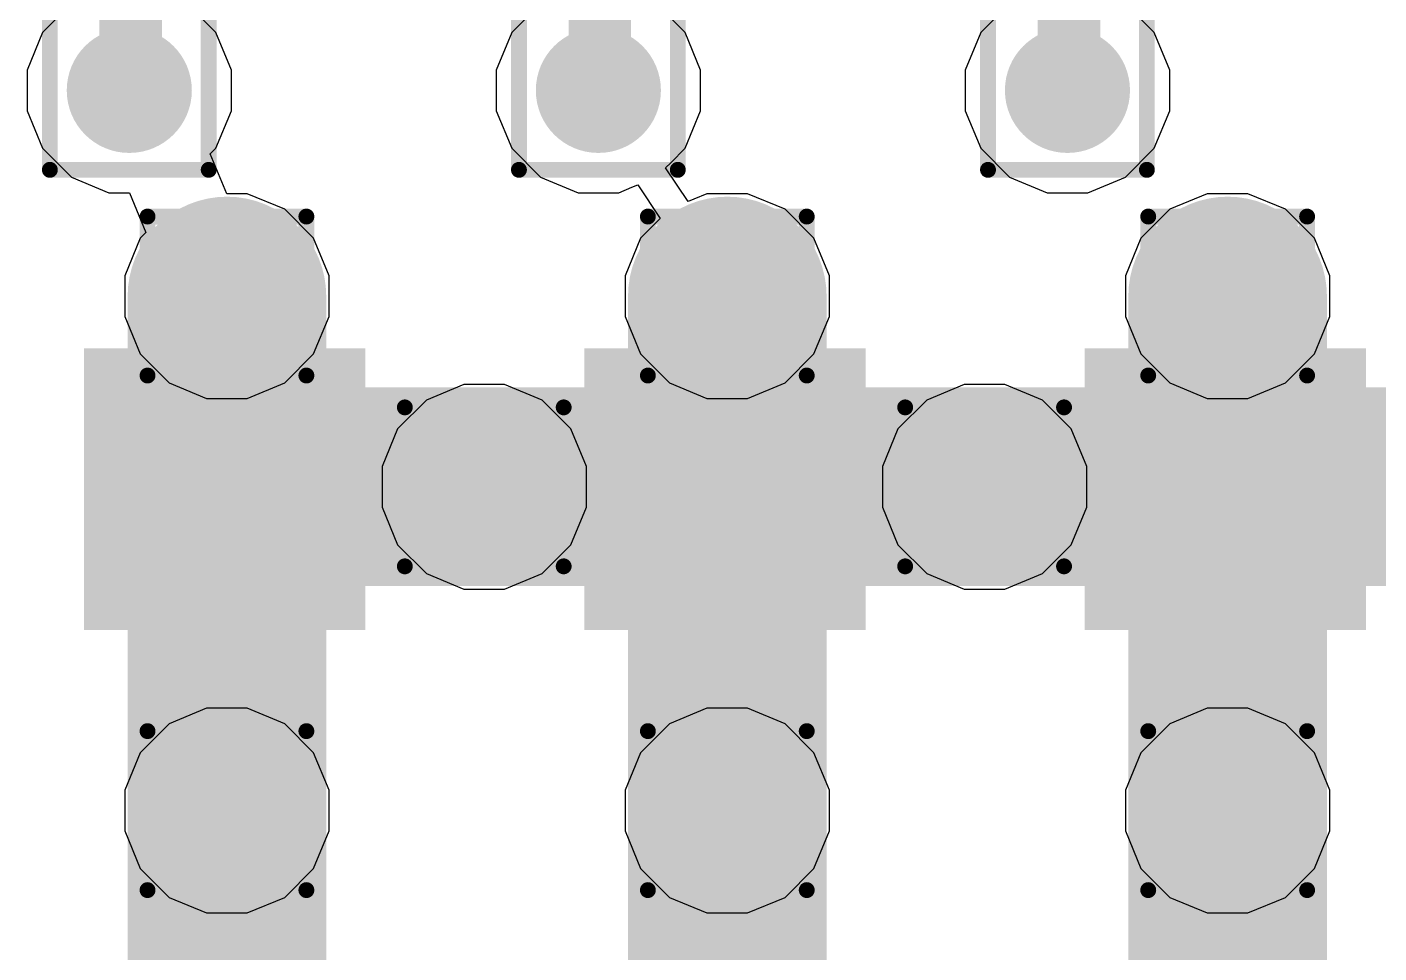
# Model space of a CAD drawing. Header units: inches. Extents: x -12 to 5355, y -7 to 5366.
# Drawn here: x 19.613 to 23.936, y 46.448 to 49.407 of the extents above; entities that cross this region are included whole.
import ezdxf

# ---------------------------------------------------------------- set-up
doc = ezdxf.new("R2010")
doc.units = ezdxf.units.IN
for name, color, linetype in [('BOTTOM LAYER', 5, 'Continuous'), ('Drill Drawing', 1, 'Continuous'), ('GROUND1', 16, 'Continuous'), ('GROUND2', 156, 'Continuous'), ('POWER', 76, 'Continuous'), ('SIGNAL', 90, 'Continuous'), ('TOP LAYER', 1, 'Continuous'), ('Top Paste', 8, 'Continuous'), ('Top Solder', 216, 'Continuous'), ('Via Holes', 16, 'Continuous')]:
    doc.layers.add(name, color=color, linetype=linetype)

# ---------------------------------------------------------------- blocks, each defined once
blk = doc.blocks.new('LGA50P1600X1050X104_161N_85')
at = {"layer": 'TOP LAYER'}
for points in [[(5.6, 2.8), (5.6, 3.6), (6.4, 3.6), (6.4, 2.8)], [(5.6, 1.2), (5.6, 2), (6.4, 2), (6.4, 1.2)], [(5.6, -0.4), (5.6, 0.4), (6.4, 0.4), (6.4, -0.4)]]:
    blk.add_hatch(color=1, dxfattribs=at).paths.add_polyline_path(points)
at = {"layer": 'Top Paste'}
for points in [[(5.6, 2.8), (5.6, 3.6), (6.4, 3.6), (6.4, 2.8)], [(5.6, 1.2), (5.6, 2), (6.4, 2), (6.4, 1.2)], [(5.6, -0.4), (5.6, 0.4), (6.4, 0.4), (6.4, -0.4)]]:
    blk.add_hatch(color=8, dxfattribs=at).paths.add_polyline_path(points)
at = {"layer": 'Top Solder'}
for points in [[(5.55, 2.75), (5.55, 3.65), (6.45, 3.65), (6.45, 2.75)], [(5.55, 1.15), (5.55, 2.05), (6.45, 2.05), (6.45, 1.15)], [(5.55, -0.45), (5.55, 0.45), (6.45, 0.45), (6.45, -0.45)]]:
    blk.add_hatch(color=216, dxfattribs=at).paths.add_polyline_path(points)

msp = doc.modelspace()

# ---------------------------------------------------------------- hatches: boundary and pattern name
at = {"layer": 'BOTTOM LAYER'}
h = msp.add_hatch(color=5, dxfattribs=at)
edge = h.paths.add_edge_path()
edge.add_arc((19.9395, 49.2045), 0.2, 0, 360)
h = msp.add_hatch(color=5, dxfattribs=at)
edge = h.paths.add_edge_path()
edge.add_arc((21.4395, 49.2045), 0.2, 0, 360)
h = msp.add_hatch(color=5, dxfattribs=at)
edge = h.paths.add_edge_path()
edge.add_arc((22.9395, 49.2045), 0.2, 0, 360)
h = msp.add_hatch(color=5, dxfattribs=at)
edge = h.paths.add_edge_path()
edge.add_arc((20.2518, 48.5472), 0.2, 0, 360)
h = msp.add_hatch(color=5, dxfattribs=at)
edge = h.paths.add_edge_path()
edge.add_arc((21.8518, 48.5472), 0.2, 0, 360)
h = msp.add_hatch(color=5, dxfattribs=at)
edge = h.paths.add_edge_path()
edge.add_arc((23.4518, 48.5472), 0.2, 0, 360)
h = msp.add_hatch(color=5, dxfattribs=at)
edge = h.paths.add_edge_path()
edge.add_arc((21.0746, 47.9374), 0.2, 0, 360)
h = msp.add_hatch(color=5, dxfattribs=at)
edge = h.paths.add_edge_path()
edge.add_arc((22.6746, 47.9374), 0.2, 0, 360)
h = msp.add_hatch(color=5, dxfattribs=at)
edge = h.paths.add_edge_path()
edge.add_arc((20.2518, 46.9028), 0.2, 0, 360)
h = msp.add_hatch(color=5, dxfattribs=at)
edge = h.paths.add_edge_path()
edge.add_arc((21.8518, 46.9028), 0.2, 0, 360)
h = msp.add_hatch(color=5, dxfattribs=at)
edge = h.paths.add_edge_path()
edge.add_arc((23.4518, 46.9028), 0.2, 0, 360)
at = {"layer": 'GROUND1'}
h = msp.add_hatch(color=16, dxfattribs=at)
edge = h.paths.add_edge_path()
edge.add_arc((19.9395, 49.2045), 0.2, 0, 360)
h = msp.add_hatch(color=16, dxfattribs=at)
edge = h.paths.add_edge_path()
edge.add_arc((21.4395, 49.2045), 0.2, 0, 360)
h = msp.add_hatch(color=16, dxfattribs=at)
edge = h.paths.add_edge_path()
edge.add_arc((22.9395, 49.2045), 0.2, 0, 360)
h = msp.add_hatch(color=16, dxfattribs=at)
edge = h.paths.add_edge_path()
edge.add_arc((20.2518, 48.5472), 0.2, 0, 360)
h = msp.add_hatch(color=16, dxfattribs=at)
edge = h.paths.add_edge_path()
edge.add_arc((21.8518, 48.5472), 0.2, 0, 360)
h = msp.add_hatch(color=16, dxfattribs=at)
edge = h.paths.add_edge_path()
edge.add_arc((23.4518, 48.5472), 0.2, 0, 360)
h = msp.add_hatch(color=16, dxfattribs=at)
edge = h.paths.add_edge_path()
edge.add_arc((21.0746, 47.9374), 0.2, 0, 360)
h = msp.add_hatch(color=16, dxfattribs=at)
edge = h.paths.add_edge_path()
edge.add_arc((22.6746, 47.9374), 0.2, 0, 360)
h = msp.add_hatch(color=16, dxfattribs=at)
edge = h.paths.add_edge_path()
edge.add_arc((20.2518, 46.9028), 0.2, 0, 360)
h = msp.add_hatch(color=16, dxfattribs=at)
edge = h.paths.add_edge_path()
edge.add_arc((21.8518, 46.9028), 0.2, 0, 360)
h = msp.add_hatch(color=16, dxfattribs=at)
edge = h.paths.add_edge_path()
edge.add_arc((23.4518, 46.9028), 0.2, 0, 360)
at = {"layer": 'GROUND2'}
h = msp.add_hatch(color=156, dxfattribs=at)
edge = h.paths.add_edge_path()
edge.add_arc((19.9395, 49.2045), 0.2, 0, 360)
h = msp.add_hatch(color=156, dxfattribs=at)
edge = h.paths.add_edge_path()
edge.add_arc((21.4395, 49.2045), 0.2, 0, 360)
h = msp.add_hatch(color=156, dxfattribs=at)
edge = h.paths.add_edge_path()
edge.add_arc((22.9395, 49.2045), 0.2, 0, 360)
h = msp.add_hatch(color=156, dxfattribs=at)
edge = h.paths.add_edge_path()
edge.add_arc((20.2518, 48.5472), 0.2, 0, 360)
h = msp.add_hatch(color=156, dxfattribs=at)
edge = h.paths.add_edge_path()
edge.add_arc((21.8518, 48.5472), 0.2, 0, 360)
h = msp.add_hatch(color=156, dxfattribs=at)
edge = h.paths.add_edge_path()
edge.add_arc((23.4518, 48.5472), 0.2, 0, 360)
h = msp.add_hatch(color=156, dxfattribs=at)
edge = h.paths.add_edge_path()
edge.add_arc((21.0746, 47.9374), 0.2, 0, 360)
h = msp.add_hatch(color=156, dxfattribs=at)
edge = h.paths.add_edge_path()
edge.add_arc((22.6746, 47.9374), 0.2, 0, 360)
h = msp.add_hatch(color=156, dxfattribs=at)
edge = h.paths.add_edge_path()
edge.add_arc((20.2518, 46.9028), 0.2, 0, 360)
h = msp.add_hatch(color=156, dxfattribs=at)
edge = h.paths.add_edge_path()
edge.add_arc((21.8518, 46.9028), 0.2, 0, 360)
h = msp.add_hatch(color=156, dxfattribs=at)
edge = h.paths.add_edge_path()
edge.add_arc((23.4518, 46.9028), 0.2, 0, 360)
at = {"layer": 'POWER'}
h = msp.add_hatch(color=76, dxfattribs=at)
edge = h.paths.add_edge_path()
edge.add_arc((19.9395, 49.2045), 0.2, 0, 360)
h = msp.add_hatch(color=76, dxfattribs=at)
edge = h.paths.add_edge_path()
edge.add_arc((21.4395, 49.2045), 0.2, 0, 360)
h = msp.add_hatch(color=76, dxfattribs=at)
edge = h.paths.add_edge_path()
edge.add_arc((22.9395, 49.2045), 0.2, 0, 360)
h = msp.add_hatch(color=76, dxfattribs=at)
edge = h.paths.add_edge_path()
edge.add_arc((20.2518, 48.5472), 0.2, 0, 360)
h = msp.add_hatch(color=76, dxfattribs=at)
edge = h.paths.add_edge_path()
edge.add_arc((21.8518, 48.5472), 0.2, 0, 360)
h = msp.add_hatch(color=76, dxfattribs=at)
edge = h.paths.add_edge_path()
edge.add_arc((23.4518, 48.5472), 0.2, 0, 360)
h = msp.add_hatch(color=76, dxfattribs=at)
edge = h.paths.add_edge_path()
edge.add_arc((21.0746, 47.9374), 0.2, 0, 360)
h = msp.add_hatch(color=76, dxfattribs=at)
edge = h.paths.add_edge_path()
edge.add_arc((22.6746, 47.9374), 0.2, 0, 360)
h = msp.add_hatch(color=76, dxfattribs=at)
edge = h.paths.add_edge_path()
edge.add_arc((20.2518, 46.9028), 0.2, 0, 360)
h = msp.add_hatch(color=76, dxfattribs=at)
edge = h.paths.add_edge_path()
edge.add_arc((21.8518, 46.9028), 0.2, 0, 360)
h = msp.add_hatch(color=76, dxfattribs=at)
edge = h.paths.add_edge_path()
edge.add_arc((23.4518, 46.9028), 0.2, 0, 360)
at = {"layer": 'SIGNAL'}
h = msp.add_hatch(color=90, dxfattribs=at)
edge = h.paths.add_edge_path()
edge.add_arc((19.9395, 49.2045), 0.2, 0, 360)
h = msp.add_hatch(color=90, dxfattribs=at)
edge = h.paths.add_edge_path()
edge.add_arc((21.4395, 49.2045), 0.2, 0, 360)
h = msp.add_hatch(color=90, dxfattribs=at)
edge = h.paths.add_edge_path()
edge.add_arc((22.9395, 49.2045), 0.2, 0, 360)
h = msp.add_hatch(color=90, dxfattribs=at)
edge = h.paths.add_edge_path()
edge.add_arc((20.2518, 48.5472), 0.2, 0, 360)
h = msp.add_hatch(color=90, dxfattribs=at)
edge = h.paths.add_edge_path()
edge.add_arc((21.8518, 48.5472), 0.2, 0, 360)
h = msp.add_hatch(color=90, dxfattribs=at)
edge = h.paths.add_edge_path()
edge.add_arc((23.4518, 48.5472), 0.2, 0, 360)
h = msp.add_hatch(color=90, dxfattribs=at)
edge = h.paths.add_edge_path()
edge.add_arc((21.0746, 47.9374), 0.2, 0, 360)
h = msp.add_hatch(color=90, dxfattribs=at)
edge = h.paths.add_edge_path()
edge.add_arc((22.6746, 47.9374), 0.2, 0, 360)
h = msp.add_hatch(color=90, dxfattribs=at)
edge = h.paths.add_edge_path()
edge.add_arc((20.2518, 46.9028), 0.2, 0, 360)
h = msp.add_hatch(color=90, dxfattribs=at)
edge = h.paths.add_edge_path()
edge.add_arc((21.8518, 46.9028), 0.2, 0, 360)
h = msp.add_hatch(color=90, dxfattribs=at)
edge = h.paths.add_edge_path()
edge.add_arc((23.4518, 46.9028), 0.2, 0, 360)
at = {"layer": 'TOP LAYER'}
h = msp.add_hatch(color=1, dxfattribs=at)
edge = h.paths.add_edge_path()
edge.add_arc((19.9395, 49.2045), 0.2, 0, 360)
h = msp.add_hatch(color=1, dxfattribs=at)
edge = h.paths.add_edge_path()
edge.add_arc((21.4395, 49.2045), 0.2, 0, 360)
h = msp.add_hatch(color=1, dxfattribs=at)
edge = h.paths.add_edge_path()
edge.add_arc((22.9395, 49.2045), 0.2, 0, 360)
h = msp.add_hatch(color=1, dxfattribs=at)
edge = h.paths.add_edge_path()
edge.add_arc((20.2518, 48.5472), 0.2, 0, 360)
h = msp.add_hatch(color=1, dxfattribs=at)
edge = h.paths.add_edge_path()
edge.add_arc((21.8518, 48.5472), 0.2, 0, 360)
h = msp.add_hatch(color=1, dxfattribs=at)
edge = h.paths.add_edge_path()
edge.add_arc((23.4518, 48.5472), 0.2, 0, 360)
h = msp.add_hatch(color=1, dxfattribs=at)
edge = h.paths.add_edge_path()
edge.add_arc((21.0746, 47.9374), 0.2, 0, 360)
h = msp.add_hatch(color=1, dxfattribs=at)
edge = h.paths.add_edge_path()
edge.add_arc((22.6746, 47.9374), 0.2, 0, 360)
h = msp.add_hatch(color=1, dxfattribs=at)
edge = h.paths.add_edge_path()
edge.add_arc((20.2518, 46.9028), 0.2, 0, 360)
h = msp.add_hatch(color=1, dxfattribs=at)
edge = h.paths.add_edge_path()
edge.add_arc((21.8518, 46.9028), 0.2, 0, 360)
h = msp.add_hatch(color=1, dxfattribs=at)
edge = h.paths.add_edge_path()
edge.add_arc((23.4518, 46.9028), 0.2, 0, 360)
at = {"layer": 'Via Holes'}
h = msp.add_hatch(color=7, dxfattribs=at)
edge = h.paths.add_edge_path()
edge.add_arc((19.9395, 49.2045), 0.1, 0, 360)
h = msp.add_hatch(color=7, dxfattribs=at)
edge = h.paths.add_edge_path()
edge.add_arc((21.4395, 49.2045), 0.1, 0, 360)
h = msp.add_hatch(color=7, dxfattribs=at)
edge = h.paths.add_edge_path()
edge.add_arc((22.9395, 49.2045), 0.1, 0, 360)
h = msp.add_hatch(color=7, dxfattribs=at)
edge = h.paths.add_edge_path()
edge.add_arc((20.2518, 48.5472), 0.1, 0, 360)
h = msp.add_hatch(color=7, dxfattribs=at)
edge = h.paths.add_edge_path()
edge.add_arc((21.8518, 48.5472), 0.1, 0, 360)
h = msp.add_hatch(color=7, dxfattribs=at)
edge = h.paths.add_edge_path()
edge.add_arc((23.4518, 48.5472), 0.1, 0, 360)
h = msp.add_hatch(color=7, dxfattribs=at)
edge = h.paths.add_edge_path()
edge.add_arc((21.0746, 47.9374), 0.1, 0, 360)
h = msp.add_hatch(color=7, dxfattribs=at)
edge = h.paths.add_edge_path()
edge.add_arc((22.6746, 47.9374), 0.1, 0, 360)
h = msp.add_hatch(color=7, dxfattribs=at)
edge = h.paths.add_edge_path()
edge.add_arc((20.2518, 46.9028), 0.1, 0, 360)
h = msp.add_hatch(color=7, dxfattribs=at)
edge = h.paths.add_edge_path()
edge.add_arc((21.8518, 46.9028), 0.1, 0, 360)
h = msp.add_hatch(color=7, dxfattribs=at)
edge = h.paths.add_edge_path()
edge.add_arc((23.4518, 46.9028), 0.1, 0, 360)

# ---------------------------------------------------------------- linework, layer by layer
at = {"layer": 'Drill Drawing'}
for points in [[(19.6855, 48.9505, 0.0508, 0.0508, 0), (19.6855, 49.4585, 0.0508, 0.0508, 0)], [(20.1935, 48.9505, 0.0508, 0.0508, 0), (20.1935, 49.4585, 0.0508, 0.0508, 0)], [(21.1855, 48.9505, 0.0508, 0.0508, 0), (21.1855, 49.4585, 0.0508, 0.0508, 0)], [(21.6935, 48.9505, 0.0508, 0.0508, 0), (21.6935, 49.4585, 0.0508, 0.0508, 0)], [(22.6855, 48.9505, 0.0508, 0.0508, 0), (22.6855, 49.4585, 0.0508, 0.0508, 0)], [(23.1935, 48.9505, 0.0508, 0.0508, 0), (23.1935, 49.4585, 0.0508, 0.0508, 0)], [(19.6855, 48.9505, 0.0508, 0.0508, 0), (20.1935, 48.9505, 0.0508, 0.0508, 0)], [(21.1855, 48.9505, 0.0508, 0.0508, 0), (21.6935, 48.9505, 0.0508, 0.0508, 0)], [(22.6855, 48.9505, 0.0508, 0.0508, 0), (23.1935, 48.9505, 0.0508, 0.0508, 0)], [(19.9978, 48.8012, 0.0508, 0.0508, 0), (20.5058, 48.8012, 0.0508, 0.0508, 0)], [(19.9978, 48.2932, 0.0508, 0.0508, 0), (19.9978, 48.8012, 0.0508, 0.0508, 0)], [(20.5058, 48.2932, 0.0508, 0.0508, 0), (20.5058, 48.8012, 0.0508, 0.0508, 0)], [(21.5978, 48.8012, 0.0508, 0.0508, 0), (22.1058, 48.8012, 0.0508, 0.0508, 0)], [(21.5978, 48.2932, 0.0508, 0.0508, 0), (21.5978, 48.8012, 0.0508, 0.0508, 0)], [(22.1058, 48.2932, 0.0508, 0.0508, 0), (22.1058, 48.8012, 0.0508, 0.0508, 0)], [(23.1978, 48.8012, 0.0508, 0.0508, 0), (23.7058, 48.8012, 0.0508, 0.0508, 0)], [(23.1978, 48.2932, 0.0508, 0.0508, 0), (23.1978, 48.8012, 0.0508, 0.0508, 0)], [(23.7058, 48.2932, 0.0508, 0.0508, 0), (23.7058, 48.8012, 0.0508, 0.0508, 0)], [(19.9978, 48.2932, 0.0508, 0.0508, 0), (20.5058, 48.2932, 0.0508, 0.0508, 0)], [(21.5978, 48.2932, 0.0508, 0.0508, 0), (22.1058, 48.2932, 0.0508, 0.0508, 0)], [(23.1978, 48.2932, 0.0508, 0.0508, 0), (23.7058, 48.2932, 0.0508, 0.0508, 0)], [(20.8206, 48.1914, 0.0508, 0.0508, 0), (21.3286, 48.1914, 0.0508, 0.0508, 0)], [(20.8206, 47.6834, 0.0508, 0.0508, 0), (20.8206, 48.1914, 0.0508, 0.0508, 0)], [(21.3286, 47.6834, 0.0508, 0.0508, 0), (21.3286, 48.1914, 0.0508, 0.0508, 0)], [(22.4206, 48.1914, 0.0508, 0.0508, 0), (22.9286, 48.1914, 0.0508, 0.0508, 0)], [(22.4206, 47.6834, 0.0508, 0.0508, 0), (22.4206, 48.1914, 0.0508, 0.0508, 0)], [(22.9286, 47.6834, 0.0508, 0.0508, 0), (22.9286, 48.1914, 0.0508, 0.0508, 0)], [(20.8206, 47.6834, 0.0508, 0.0508, 0), (21.3286, 47.6834, 0.0508, 0.0508, 0)], [(22.4206, 47.6834, 0.0508, 0.0508, 0), (22.9286, 47.6834, 0.0508, 0.0508, 0)], [(19.9978, 47.1568, 0.0508, 0.0508, 0), (20.5058, 47.1568, 0.0508, 0.0508, 0)], [(19.9978, 46.6488, 0.0508, 0.0508, 0), (19.9978, 47.1568, 0.0508, 0.0508, 0)], [(20.5058, 46.6488, 0.0508, 0.0508, 0), (20.5058, 47.1568, 0.0508, 0.0508, 0)], [(21.5978, 47.1568, 0.0508, 0.0508, 0), (22.1058, 47.1568, 0.0508, 0.0508, 0)], [(21.5978, 46.6488, 0.0508, 0.0508, 0), (21.5978, 47.1568, 0.0508, 0.0508, 0)], [(22.1058, 46.6488, 0.0508, 0.0508, 0), (22.1058, 47.1568, 0.0508, 0.0508, 0)], [(23.1978, 47.1568, 0.0508, 0.0508, 0), (23.7058, 47.1568, 0.0508, 0.0508, 0)], [(23.1978, 46.6488, 0.0508, 0.0508, 0), (23.1978, 47.1568, 0.0508, 0.0508, 0)], [(23.7058, 46.6488, 0.0508, 0.0508, 0), (23.7058, 47.1568, 0.0508, 0.0508, 0)], [(19.9978, 46.6488, 0.0508, 0.0508, 0), (20.5058, 46.6488, 0.0508, 0.0508, 0)], [(21.5978, 46.6488, 0.0508, 0.0508, 0), (22.1058, 46.6488, 0.0508, 0.0508, 0)], [(23.1978, 46.6488, 0.0508, 0.0508, 0), (23.7058, 46.6488, 0.0508, 0.0508, 0)]]:
    msp.add_lwpolyline(points, format="xyseb", dxfattribs=at)
for points in [[(19.6728, 48.9505, 0.0254, 0.0254, 1), (19.6982, 48.9505, 0.0254, 0.0254, 1)], [(19.6728, 48.9505, 0.0254, 0.0254, 1), (19.6982, 48.9505, 0.0254, 0.0254, 1)], [(20.1808, 48.9505, 0.0254, 0.0254, 1), (20.2062, 48.9505, 0.0254, 0.0254, 1)], [(20.1808, 48.9505, 0.0254, 0.0254, 1), (20.2062, 48.9505, 0.0254, 0.0254, 1)], [(21.1728, 48.9505, 0.0254, 0.0254, 1), (21.1982, 48.9505, 0.0254, 0.0254, 1)], [(21.1728, 48.9505, 0.0254, 0.0254, 1), (21.1982, 48.9505, 0.0254, 0.0254, 1)], [(21.6808, 48.9505, 0.0254, 0.0254, 1), (21.7062, 48.9505, 0.0254, 0.0254, 1)], [(21.6808, 48.9505, 0.0254, 0.0254, 1), (21.7062, 48.9505, 0.0254, 0.0254, 1)], [(22.6728, 48.9505, 0.0254, 0.0254, 1), (22.6982, 48.9505, 0.0254, 0.0254, 1)], [(22.6728, 48.9505, 0.0254, 0.0254, 1), (22.6982, 48.9505, 0.0254, 0.0254, 1)], [(23.1808, 48.9505, 0.0254, 0.0254, 1), (23.2062, 48.9505, 0.0254, 0.0254, 1)], [(23.1808, 48.9505, 0.0254, 0.0254, 1), (23.2062, 48.9505, 0.0254, 0.0254, 1)], [(19.9851, 48.8012, 0.0254, 0.0254, 1), (20.0105, 48.8012, 0.0254, 0.0254, 1)], [(19.9851, 48.8012, 0.0254, 0.0254, 1), (20.0105, 48.8012, 0.0254, 0.0254, 1)], [(20.4931, 48.8012, 0.0254, 0.0254, 1), (20.5185, 48.8012, 0.0254, 0.0254, 1)], [(20.4931, 48.8012, 0.0254, 0.0254, 1), (20.5185, 48.8012, 0.0254, 0.0254, 1)], [(21.5851, 48.8012, 0.0254, 0.0254, 1), (21.6105, 48.8012, 0.0254, 0.0254, 1)], [(21.5851, 48.8012, 0.0254, 0.0254, 1), (21.6105, 48.8012, 0.0254, 0.0254, 1)], [(22.0931, 48.8012, 0.0254, 0.0254, 1), (22.1185, 48.8012, 0.0254, 0.0254, 1)], [(22.0931, 48.8012, 0.0254, 0.0254, 1), (22.1185, 48.8012, 0.0254, 0.0254, 1)], [(23.1851, 48.8012, 0.0254, 0.0254, 1), (23.2105, 48.8012, 0.0254, 0.0254, 1)], [(23.1851, 48.8012, 0.0254, 0.0254, 1), (23.2105, 48.8012, 0.0254, 0.0254, 1)], [(23.6931, 48.8012, 0.0254, 0.0254, 1), (23.7185, 48.8012, 0.0254, 0.0254, 1)], [(23.6931, 48.8012, 0.0254, 0.0254, 1), (23.7185, 48.8012, 0.0254, 0.0254, 1)], [(19.9851, 48.2932, 0.0254, 0.0254, 1), (20.0105, 48.2932, 0.0254, 0.0254, 1)], [(19.9851, 48.2932, 0.0254, 0.0254, 1), (20.0105, 48.2932, 0.0254, 0.0254, 1)], [(20.4931, 48.2932, 0.0254, 0.0254, 1), (20.5185, 48.2932, 0.0254, 0.0254, 1)], [(20.4931, 48.2932, 0.0254, 0.0254, 1), (20.5185, 48.2932, 0.0254, 0.0254, 1)], [(21.5851, 48.2932, 0.0254, 0.0254, 1), (21.6105, 48.2932, 0.0254, 0.0254, 1)], [(21.5851, 48.2932, 0.0254, 0.0254, 1), (21.6105, 48.2932, 0.0254, 0.0254, 1)], [(22.0931, 48.2932, 0.0254, 0.0254, 1), (22.1185, 48.2932, 0.0254, 0.0254, 1)], [(22.0931, 48.2932, 0.0254, 0.0254, 1), (22.1185, 48.2932, 0.0254, 0.0254, 1)], [(23.1851, 48.2932, 0.0254, 0.0254, 1), (23.2105, 48.2932, 0.0254, 0.0254, 1)], [(23.1851, 48.2932, 0.0254, 0.0254, 1), (23.2105, 48.2932, 0.0254, 0.0254, 1)], [(23.6931, 48.2932, 0.0254, 0.0254, 1), (23.7185, 48.2932, 0.0254, 0.0254, 1)], [(23.6931, 48.2932, 0.0254, 0.0254, 1), (23.7185, 48.2932, 0.0254, 0.0254, 1)], [(20.8079, 48.1914, 0.0254, 0.0254, 1), (20.8333, 48.1914, 0.0254, 0.0254, 1)], [(20.8079, 48.1914, 0.0254, 0.0254, 1), (20.8333, 48.1914, 0.0254, 0.0254, 1)], [(21.3159, 48.1914, 0.0254, 0.0254, 1), (21.3413, 48.1914, 0.0254, 0.0254, 1)], [(21.3159, 48.1914, 0.0254, 0.0254, 1), (21.3413, 48.1914, 0.0254, 0.0254, 1)], [(22.4079, 48.1914, 0.0254, 0.0254, 1), (22.4333, 48.1914, 0.0254, 0.0254, 1)], [(22.4079, 48.1914, 0.0254, 0.0254, 1), (22.4333, 48.1914, 0.0254, 0.0254, 1)], [(22.9159, 48.1914, 0.0254, 0.0254, 1), (22.9413, 48.1914, 0.0254, 0.0254, 1)], [(22.9159, 48.1914, 0.0254, 0.0254, 1), (22.9413, 48.1914, 0.0254, 0.0254, 1)], [(20.8079, 47.6834, 0.0254, 0.0254, 1), (20.8333, 47.6834, 0.0254, 0.0254, 1)], [(20.8079, 47.6834, 0.0254, 0.0254, 1), (20.8333, 47.6834, 0.0254, 0.0254, 1)], [(21.3159, 47.6834, 0.0254, 0.0254, 1), (21.3413, 47.6834, 0.0254, 0.0254, 1)], [(21.3159, 47.6834, 0.0254, 0.0254, 1), (21.3413, 47.6834, 0.0254, 0.0254, 1)], [(22.4079, 47.6834, 0.0254, 0.0254, 1), (22.4333, 47.6834, 0.0254, 0.0254, 1)], [(22.4079, 47.6834, 0.0254, 0.0254, 1), (22.4333, 47.6834, 0.0254, 0.0254, 1)], [(22.9159, 47.6834, 0.0254, 0.0254, 1), (22.9413, 47.6834, 0.0254, 0.0254, 1)], [(22.9159, 47.6834, 0.0254, 0.0254, 1), (22.9413, 47.6834, 0.0254, 0.0254, 1)], [(19.9851, 47.1568, 0.0254, 0.0254, 1), (20.0105, 47.1568, 0.0254, 0.0254, 1)], [(19.9851, 47.1568, 0.0254, 0.0254, 1), (20.0105, 47.1568, 0.0254, 0.0254, 1)], [(20.4931, 47.1568, 0.0254, 0.0254, 1), (20.5185, 47.1568, 0.0254, 0.0254, 1)], [(20.4931, 47.1568, 0.0254, 0.0254, 1), (20.5185, 47.1568, 0.0254, 0.0254, 1)], [(21.5851, 47.1568, 0.0254, 0.0254, 1), (21.6105, 47.1568, 0.0254, 0.0254, 1)], [(21.5851, 47.1568, 0.0254, 0.0254, 1), (21.6105, 47.1568, 0.0254, 0.0254, 1)], [(22.0931, 47.1568, 0.0254, 0.0254, 1), (22.1185, 47.1568, 0.0254, 0.0254, 1)], [(22.0931, 47.1568, 0.0254, 0.0254, 1), (22.1185, 47.1568, 0.0254, 0.0254, 1)], [(23.1851, 47.1568, 0.0254, 0.0254, 1), (23.2105, 47.1568, 0.0254, 0.0254, 1)], [(23.1851, 47.1568, 0.0254, 0.0254, 1), (23.2105, 47.1568, 0.0254, 0.0254, 1)], [(23.6931, 47.1568, 0.0254, 0.0254, 1), (23.7185, 47.1568, 0.0254, 0.0254, 1)], [(23.6931, 47.1568, 0.0254, 0.0254, 1), (23.7185, 47.1568, 0.0254, 0.0254, 1)], [(19.9851, 46.6488, 0.0254, 0.0254, 1), (20.0105, 46.6488, 0.0254, 0.0254, 1)], [(19.9851, 46.6488, 0.0254, 0.0254, 1), (20.0105, 46.6488, 0.0254, 0.0254, 1)], [(20.4931, 46.6488, 0.0254, 0.0254, 1), (20.5185, 46.6488, 0.0254, 0.0254, 1)], [(20.4931, 46.6488, 0.0254, 0.0254, 1), (20.5185, 46.6488, 0.0254, 0.0254, 1)], [(21.5851, 46.6488, 0.0254, 0.0254, 1), (21.6105, 46.6488, 0.0254, 0.0254, 1)], [(21.5851, 46.6488, 0.0254, 0.0254, 1), (21.6105, 46.6488, 0.0254, 0.0254, 1)], [(22.0931, 46.6488, 0.0254, 0.0254, 1), (22.1185, 46.6488, 0.0254, 0.0254, 1)], [(22.0931, 46.6488, 0.0254, 0.0254, 1), (22.1185, 46.6488, 0.0254, 0.0254, 1)], [(23.1851, 46.6488, 0.0254, 0.0254, 1), (23.2105, 46.6488, 0.0254, 0.0254, 1)], [(23.1851, 46.6488, 0.0254, 0.0254, 1), (23.2105, 46.6488, 0.0254, 0.0254, 1)], [(23.6931, 46.6488, 0.0254, 0.0254, 1), (23.7185, 46.6488, 0.0254, 0.0254, 1)], [(23.6931, 46.6488, 0.0254, 0.0254, 1), (23.7185, 46.6488, 0.0254, 0.0254, 1)]]:
    msp.add_lwpolyline(points, format="xyseb", close=True, dxfattribs=at)
at = {"layer": 'POWER'}
for p, q in [((19.7543, 49.4817), (19.6623, 49.3897)), ((20.2167, 49.3897), (20.1247, 49.4817)), ((21.2543, 49.4817), (21.1623, 49.3897)), ((21.7167, 49.3897), (21.6247, 49.4817)), ((22.7543, 49.4817), (22.6623, 49.3897)), ((23.2167, 49.3897), (23.1247, 49.4817)), ((19.6623, 49.3897), (19.6125, 49.2695)), ((20.2665, 49.2695), (20.2167, 49.3897)), ((21.1623, 49.3897), (21.1125, 49.2695)), ((21.7665, 49.2695), (21.7167, 49.3897)), ((22.6623, 49.3897), (22.6125, 49.2695)), ((23.2665, 49.2695), (23.2167, 49.3897)), ((19.6125, 49.2695), (19.6125, 49.1395)), ((20.2665, 49.1395), (20.2665, 49.2695)), ((21.1125, 49.2695), (21.1125, 49.1395)), ((21.7665, 49.1395), (21.7665, 49.2695)), ((22.6125, 49.2695), (22.6125, 49.1395)), ((23.2665, 49.1395), (23.2665, 49.2695)), ((19.6125, 49.1395), (19.6623, 49.0193)), ((20.2167, 49.0193), (20.2665, 49.1395)), ((21.1125, 49.1395), (21.1623, 49.0193)), ((21.7167, 49.0193), (21.7665, 49.1395)), ((22.6125, 49.1395), (22.6623, 49.0193)), ((23.2167, 49.0193), (23.2665, 49.1395)), ((19.6623, 49.0193), (19.7543, 48.9273)), ((20.1986, 49.0012), (20.2167, 49.0193)), ((20.2513, 48.8742), (20.1986, 49.0012)), ((21.1623, 49.0193), (21.2543, 48.9273)), ((21.6707, 48.9732), (21.7167, 49.0193)), ((22.6623, 49.0193), (22.7543, 48.9273)), ((23.1247, 48.9273), (23.2167, 49.0193)), ((21.6542, 48.9568), (21.6707, 48.9732)), ((21.7261, 48.8491), (21.6542, 48.9568)), ((19.7543, 48.9273), (19.8745, 48.8775)), ((21.2543, 48.9273), (21.3745, 48.8775)), ((21.5045, 48.8775), (21.5469, 48.895)), ((21.5469, 48.895), (21.5652, 48.9026)), ((21.5652, 48.9026), (21.6371, 48.7949)), ((22.7543, 48.9273), (22.8745, 48.8775)), ((23.0045, 48.8775), (23.1247, 48.9273)), ((19.8745, 48.8775), (19.94, 48.8775)), ((19.94, 48.8775), (19.9927, 48.7505)), ((20.3168, 48.8742), (20.2513, 48.8742)), ((20.437, 48.8244), (20.3168, 48.8742)), ((21.3745, 48.8775), (21.5045, 48.8775)), ((21.7444, 48.8567), (21.7261, 48.8491)), ((21.7868, 48.8742), (21.7444, 48.8567)), ((21.9168, 48.8742), (21.7868, 48.8742)), ((22.037, 48.8244), (21.9168, 48.8742)), ((22.8745, 48.8775), (23.0045, 48.8775)), ((23.3868, 48.8742), (23.2666, 48.8244)), ((23.5168, 48.8742), (23.3868, 48.8742)), ((23.637, 48.8244), (23.5168, 48.8742)), ((20.529, 48.7324), (20.437, 48.8244)), ((22.129, 48.7324), (22.037, 48.8244)), ((23.2666, 48.8244), (23.1746, 48.7324)), ((23.729, 48.7324), (23.637, 48.8244)), ((21.6206, 48.7785), (21.5746, 48.7324)), ((21.6371, 48.7949), (21.6206, 48.7785)), ((19.9746, 48.7324), (19.9248, 48.6122)), ((19.9927, 48.7505), (19.9746, 48.7324)), ((20.5788, 48.6122), (20.529, 48.7324)), ((21.5746, 48.7324), (21.5248, 48.6122)), ((22.1788, 48.6122), (22.129, 48.7324)), ((23.1746, 48.7324), (23.1248, 48.6122)), ((23.7788, 48.6122), (23.729, 48.7324)), ((19.9248, 48.6122), (19.9248, 48.4822)), ((20.5788, 48.4822), (20.5788, 48.6122)), ((21.5248, 48.6122), (21.5248, 48.4822)), ((22.1788, 48.4822), (22.1788, 48.6122)), ((23.1248, 48.6122), (23.1248, 48.4822)), ((23.7788, 48.4822), (23.7788, 48.6122)), ((19.9248, 48.4822), (19.9746, 48.362)), ((20.529, 48.362), (20.5788, 48.4822)), ((21.5248, 48.4822), (21.5746, 48.362)), ((22.129, 48.362), (22.1788, 48.4822)), ((23.1248, 48.4822), (23.1746, 48.362)), ((23.729, 48.362), (23.7788, 48.4822)), ((19.9746, 48.362), (20.0666, 48.27)), ((20.437, 48.27), (20.529, 48.362)), ((21.5746, 48.362), (21.6666, 48.27)), ((22.037, 48.27), (22.129, 48.362)), ((23.1746, 48.362), (23.2666, 48.27)), ((23.637, 48.27), (23.729, 48.362)), ((20.0666, 48.27), (20.1868, 48.2202)), ((20.3168, 48.2202), (20.437, 48.27)), ((21.0096, 48.2644), (20.8894, 48.2146)), ((21.1396, 48.2644), (21.0096, 48.2644)), ((21.2598, 48.2146), (21.1396, 48.2644)), ((21.6666, 48.27), (21.7868, 48.2202)), ((21.9168, 48.2202), (22.037, 48.27)), ((22.6096, 48.2644), (22.4894, 48.2146)), ((22.7396, 48.2644), (22.6096, 48.2644)), ((22.8598, 48.2146), (22.7396, 48.2644)), ((23.2666, 48.27), (23.3868, 48.2202)), ((23.5168, 48.2202), (23.637, 48.27)), ((20.1868, 48.2202), (20.3168, 48.2202)), ((20.8894, 48.2146), (20.7974, 48.1226)), ((21.3518, 48.1226), (21.2598, 48.2146)), ((21.7868, 48.2202), (21.9168, 48.2202)), ((22.4894, 48.2146), (22.3974, 48.1226)), ((22.9518, 48.1226), (22.8598, 48.2146)), ((23.3868, 48.2202), (23.5168, 48.2202)), ((20.7974, 48.1226), (20.7476, 48.0024)), ((21.4016, 48.0024), (21.3518, 48.1226)), ((22.3974, 48.1226), (22.3476, 48.0024)), ((23.0016, 48.0024), (22.9518, 48.1226)), ((20.7476, 48.0024), (20.7476, 47.8724)), ((21.4016, 47.8724), (21.4016, 48.0024)), ((22.3476, 48.0024), (22.3476, 47.8724)), ((23.0016, 47.8724), (23.0016, 48.0024)), ((20.7476, 47.8724), (20.7974, 47.7522)), ((21.3518, 47.7522), (21.4016, 47.8724)), ((22.3476, 47.8724), (22.3974, 47.7522)), ((22.9518, 47.7522), (23.0016, 47.8724)), ((20.7974, 47.7522), (20.8894, 47.6602)), ((21.2598, 47.6602), (21.3518, 47.7522)), ((22.3974, 47.7522), (22.4894, 47.6602)), ((22.8598, 47.6602), (22.9518, 47.7522)), ((20.8894, 47.6602), (21.0096, 47.6104)), ((21.1396, 47.6104), (21.2598, 47.6602)), ((22.4894, 47.6602), (22.6096, 47.6104)), ((22.7396, 47.6104), (22.8598, 47.6602)), ((21.0096, 47.6104), (21.1396, 47.6104)), ((22.6096, 47.6104), (22.7396, 47.6104)), ((20.1868, 47.2298), (20.0666, 47.18)), ((20.3168, 47.2298), (20.1868, 47.2298)), ((20.437, 47.18), (20.3168, 47.2298)), ((21.7868, 47.2298), (21.6666, 47.18)), ((21.9168, 47.2298), (21.7868, 47.2298)), ((22.037, 47.18), (21.9168, 47.2298)), ((23.3868, 47.2298), (23.2666, 47.18)), ((23.5168, 47.2298), (23.3868, 47.2298)), ((23.637, 47.18), (23.5168, 47.2298)), ((20.0666, 47.18), (19.9746, 47.088)), ((20.529, 47.088), (20.437, 47.18)), ((21.6666, 47.18), (21.5746, 47.088)), ((22.129, 47.088), (22.037, 47.18)), ((23.2666, 47.18), (23.1746, 47.088)), ((23.729, 47.088), (23.637, 47.18)), ((19.9746, 47.088), (19.9248, 46.9678)), ((20.5788, 46.9678), (20.529, 47.088)), ((21.5746, 47.088), (21.5248, 46.9678)), ((22.1788, 46.9678), (22.129, 47.088)), ((23.1746, 47.088), (23.1248, 46.9678)), ((23.7788, 46.9678), (23.729, 47.088)), ((19.9248, 46.9678), (19.9248, 46.8377)), ((20.5788, 46.8377), (20.5788, 46.9678)), ((21.5248, 46.9678), (21.5248, 46.8377)), ((22.1788, 46.8377), (22.1788, 46.9678)), ((23.1248, 46.9678), (23.1248, 46.8377)), ((23.7788, 46.8377), (23.7788, 46.9678)), ((19.9248, 46.8377), (19.9746, 46.7176)), ((20.529, 46.7176), (20.5788, 46.8377)), ((21.5248, 46.8377), (21.5746, 46.7176)), ((22.129, 46.7176), (22.1788, 46.8377)), ((23.1248, 46.8377), (23.1746, 46.7176)), ((23.729, 46.7176), (23.7788, 46.8377)), ((19.9746, 46.7176), (20.0666, 46.6256)), ((20.437, 46.6256), (20.529, 46.7176)), ((21.5746, 46.7176), (21.6666, 46.6256)), ((22.037, 46.6256), (22.129, 46.7176)), ((23.1746, 46.7176), (23.2666, 46.6256)), ((23.637, 46.6256), (23.729, 46.7176)), ((20.0666, 46.6256), (20.1868, 46.5758)), ((20.3168, 46.5758), (20.437, 46.6256)), ((21.6666, 46.6256), (21.7868, 46.5758)), ((21.9168, 46.5758), (22.037, 46.6256)), ((23.2666, 46.6256), (23.3868, 46.5758)), ((23.5168, 46.5758), (23.637, 46.6256)), ((20.1868, 46.5758), (20.3168, 46.5758)), ((21.7868, 46.5758), (21.9168, 46.5758)), ((23.3868, 46.5758), (23.5168, 46.5758))]:
    msp.add_line(p, q, dxfattribs=at)
at = {"layer": 'TOP LAYER'}
for points in [[(19.9442, 49.2092, 0.2, 0.2, 0), (19.9442, 49.7998, 0.2, 0.2, 0)], [(21.4442, 49.2092, 0.2, 0.2, 0), (21.4442, 49.7998, 0.2, 0.2, 0)], [(22.9442, 49.2092, 0.2, 0.2, 0), (22.9442, 49.7998, 0.2, 0.2, 0)], [(20.2518, 47.9376, 0.635, 0.635, 0), (20.2518, 48.5472, 0.635, 0.635, 0)], [(21.8518, 47.9376, 0.635, 0.635, 0), (21.8518, 48.5472, 0.635, 0.635, 0)], [(23.4518, 47.9376, 0.635, 0.635, 0), (23.4518, 48.5472, 0.635, 0.635, 0)], [(20.2518, 47.9376, 0.635, 0.635, 0), (21.8518, 47.9376, 0.635, 0.635, 0)], [(20.2518, 46.9028, 0.635, 0.635, 0), (20.2518, 47.9376, 0.635, 0.635, 0)], [(21.8518, 46.9028, 0.635, 0.635, 0), (21.8518, 47.9376, 0.635, 0.635, 0)], [(21.8518, 47.9376, 0.635, 0.635, 0), (23.4442, 47.9376, 0.635, 0.635, 0)], [(23.4442, 47.9376, 0.635, 0.635, 0), (23.4518, 47.9376, 0.635, 0.635, 0)], [(23.4518, 47.9376, 0.635, 0.635, 0), (24.8486, 47.9376, 0.635, 0.635, 0)], [(23.4518, 46.9028, 0.635, 0.635, 0), (23.4518, 47.9376, 0.635, 0.635, 0)], [(20.2518, 45.9376, 0.635, 0.635, 0), (20.2518, 46.9028, 0.635, 0.635, 0)], [(21.8518, 45.9376, 0.635, 0.635, 0), (21.8518, 46.9028, 0.635, 0.635, 0)], [(23.4518, 45.9376, 0.635, 0.635, 0), (23.4518, 46.9028, 0.635, 0.635, 0)]]:
    msp.add_lwpolyline(points, format="xyseb", dxfattribs=at)
for points in [[(19.8942, 49.2092, 0.1, 0.1, 1), (19.9942, 49.2092, 0.1, 0.1, 1)], [(21.3942, 49.2092, 0.1, 0.1, 1), (21.4942, 49.2092, 0.1, 0.1, 1)], [(22.8942, 49.2092, 0.1, 0.1, 1), (22.9942, 49.2092, 0.1, 0.1, 1)], [(20.093, 48.5472, 0.3175, 0.3175, 1), (20.4105, 48.5472, 0.3175, 0.3175, 1)], [(21.6931, 48.5472, 0.3175, 0.3175, 1), (22.0106, 48.5472, 0.3175, 0.3175, 1)], [(23.293, 48.5472, 0.3175, 0.3175, 1), (23.6105, 48.5472, 0.3175, 0.3175, 1)], [(20.093, 47.9376, 0.3175, 0.3175, 1), (20.4105, 47.9376, 0.3175, 0.3175, 1)], [(20.093, 47.9376, 0.3175, 0.3175, 1), (20.4105, 47.9376, 0.3175, 0.3175, 1)], [(20.093, 47.9376, 0.3175, 0.3175, 1), (20.4105, 47.9376, 0.3175, 0.3175, 1)], [(21.6931, 47.9376, 0.3175, 0.3175, 1), (22.0106, 47.9376, 0.3175, 0.3175, 1)], [(21.6931, 47.9376, 0.3175, 0.3175, 1), (22.0106, 47.9376, 0.3175, 0.3175, 1)], [(21.6931, 47.9376, 0.3175, 0.3175, 1), (22.0106, 47.9376, 0.3175, 0.3175, 1)], [(21.6931, 47.9376, 0.3175, 0.3175, 1), (22.0106, 47.9376, 0.3175, 0.3175, 1)], [(23.2855, 47.9376, 0.3175, 0.3175, 1), (23.6029, 47.9376, 0.3175, 0.3175, 1)], [(23.2855, 47.9376, 0.3175, 0.3175, 1), (23.6029, 47.9376, 0.3175, 0.3175, 1)], [(23.293, 47.9376, 0.3175, 0.3175, 1), (23.6105, 47.9376, 0.3175, 0.3175, 1)], [(23.293, 47.9376, 0.3175, 0.3175, 1), (23.6105, 47.9376, 0.3175, 0.3175, 1)], [(23.293, 47.9376, 0.3175, 0.3175, 1), (23.6105, 47.9376, 0.3175, 0.3175, 1)], [(23.293, 47.9376, 0.3175, 0.3175, 1), (23.6105, 47.9376, 0.3175, 0.3175, 1)], [(20.093, 46.9028, 0.3175, 0.3175, 1), (20.4105, 46.9028, 0.3175, 0.3175, 1)], [(20.093, 46.9028, 0.3175, 0.3175, 1), (20.4105, 46.9028, 0.3175, 0.3175, 1)], [(21.6931, 46.9028, 0.3175, 0.3175, 1), (22.0106, 46.9028, 0.3175, 0.3175, 1)], [(21.6931, 46.9028, 0.3175, 0.3175, 1), (22.0106, 46.9028, 0.3175, 0.3175, 1)], [(23.293, 46.9028, 0.3175, 0.3175, 1), (23.6105, 46.9028, 0.3175, 0.3175, 1)], [(23.293, 46.9028, 0.3175, 0.3175, 1), (23.6105, 46.9028, 0.3175, 0.3175, 1)]]:
    msp.add_lwpolyline(points, format="xyseb", close=True, dxfattribs=at)

# ---------------------------------------------------------------- block references
at = {"rotation": 90}
msp.add_blockref('LGA50P1600X1050X104_161N_85', (23.4442, 41.9298), dxfattribs=at)

doc.saveas('drawing.dxf')
